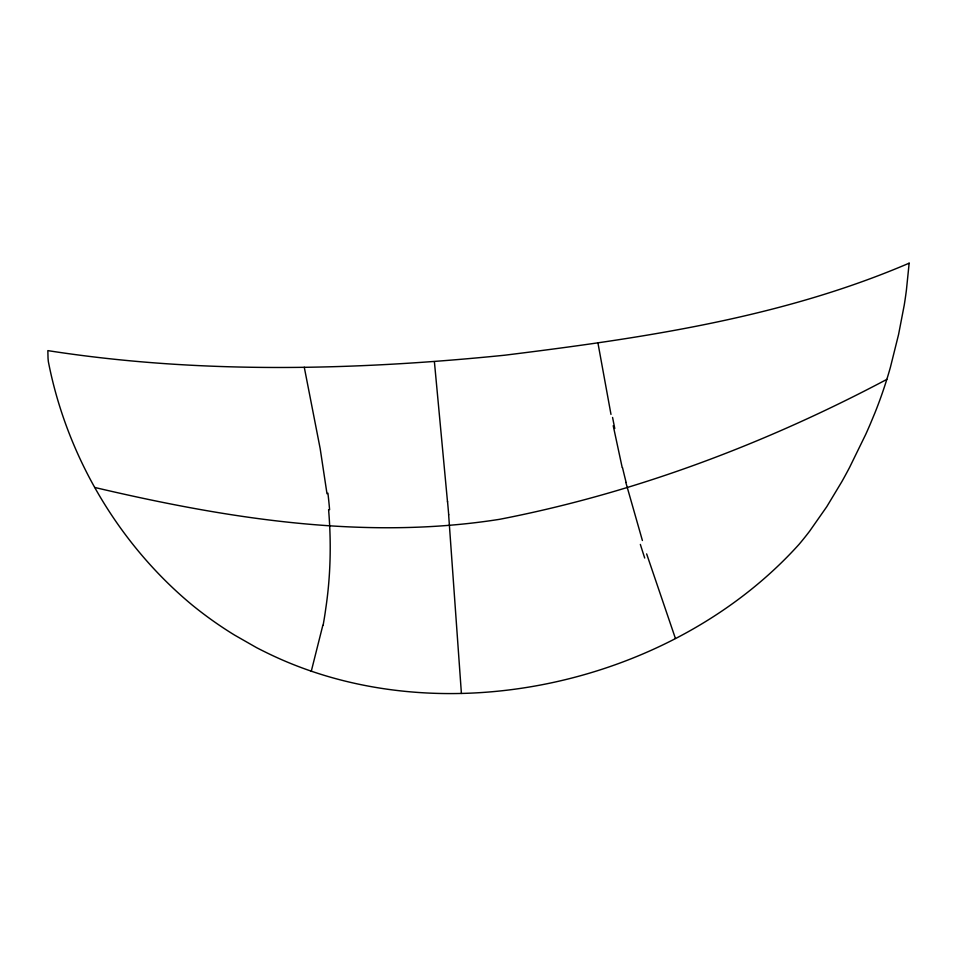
<?xml version="1.0" encoding="UTF-8"?>
<svg xmlns="http://www.w3.org/2000/svg" width="957" height="957" viewBox="0 0 957 957"><rect width="100%" height="100%" fill="white"/><g stroke="black" fill="none" stroke-linecap="round" stroke-linejoin="round"><path stroke-width="1.44" d="M322.832 625.304L311.24 671.407M886.816 379.403C765.301 443.785 634.754 493.13 499.578 519.316C364.461 540.633 226.63 518.443 94.827 487.484M675.403 638.403L646.645 553.9M642.398 540.502L625.842 482.484M622.194 467.518L613.222 425.721M304.266 367.213L320.188 448.689L326.995 493.752M610.985 414.393L597.981 343.18M434.394 361.602L447.517 501.982M448.63 514.603L461.406 693.442M328.598 509.686C331.361 542.607 330.655 575.863 325.763 608.544A446.704 406.187 7.5 0 1 323.095 625.352M447.541 501.504A85.006 1.292 85 0 1 448.713 514.818M327.916 493.166A113.309 26.078 84.8 0 1 329.591 509.722M614.765 428.485A304.458 29.87 76.7 0 1 612.576 417.443M626.105 482.328A117.627 16.006 76.1 0 1 622.517 467.638M644.695 558.027A521.577 148.407 78.2 0 1 640.353 544.413M909.15 263.175L906.446 289.792A448.929 448.929 0 0 1 904.233 305.151L898.575 334.495L890.417 367.237A451.68 451.68 0 0 1 874.973 412.754L870.499 423.52A560.814 560.814 0 0 1 865.714 434.418L849.637 467.315A574.021 574.021 0 0 1 841.753 481.814L826.752 506.72L809.634 531.171A333.287 333.287 0 0 1 799.035 544.377C671.096 686.277 436.894 737.584 264.587 651.693A421.929 421.929 0 0 1 256.548 647.638L234.453 635.017A390.36 390.36 0 0 1 191.938 604.836C118.201 543.588 66.667 455.699 48.376 361.734A61.81 61.81 0 0 1 48.029 358.121L47.85 350.621C198.912 374.115 353.109 370.55 504.806 355.203C641.848 338.204 781.307 318.011 909.15 263.175"/></g></svg>
